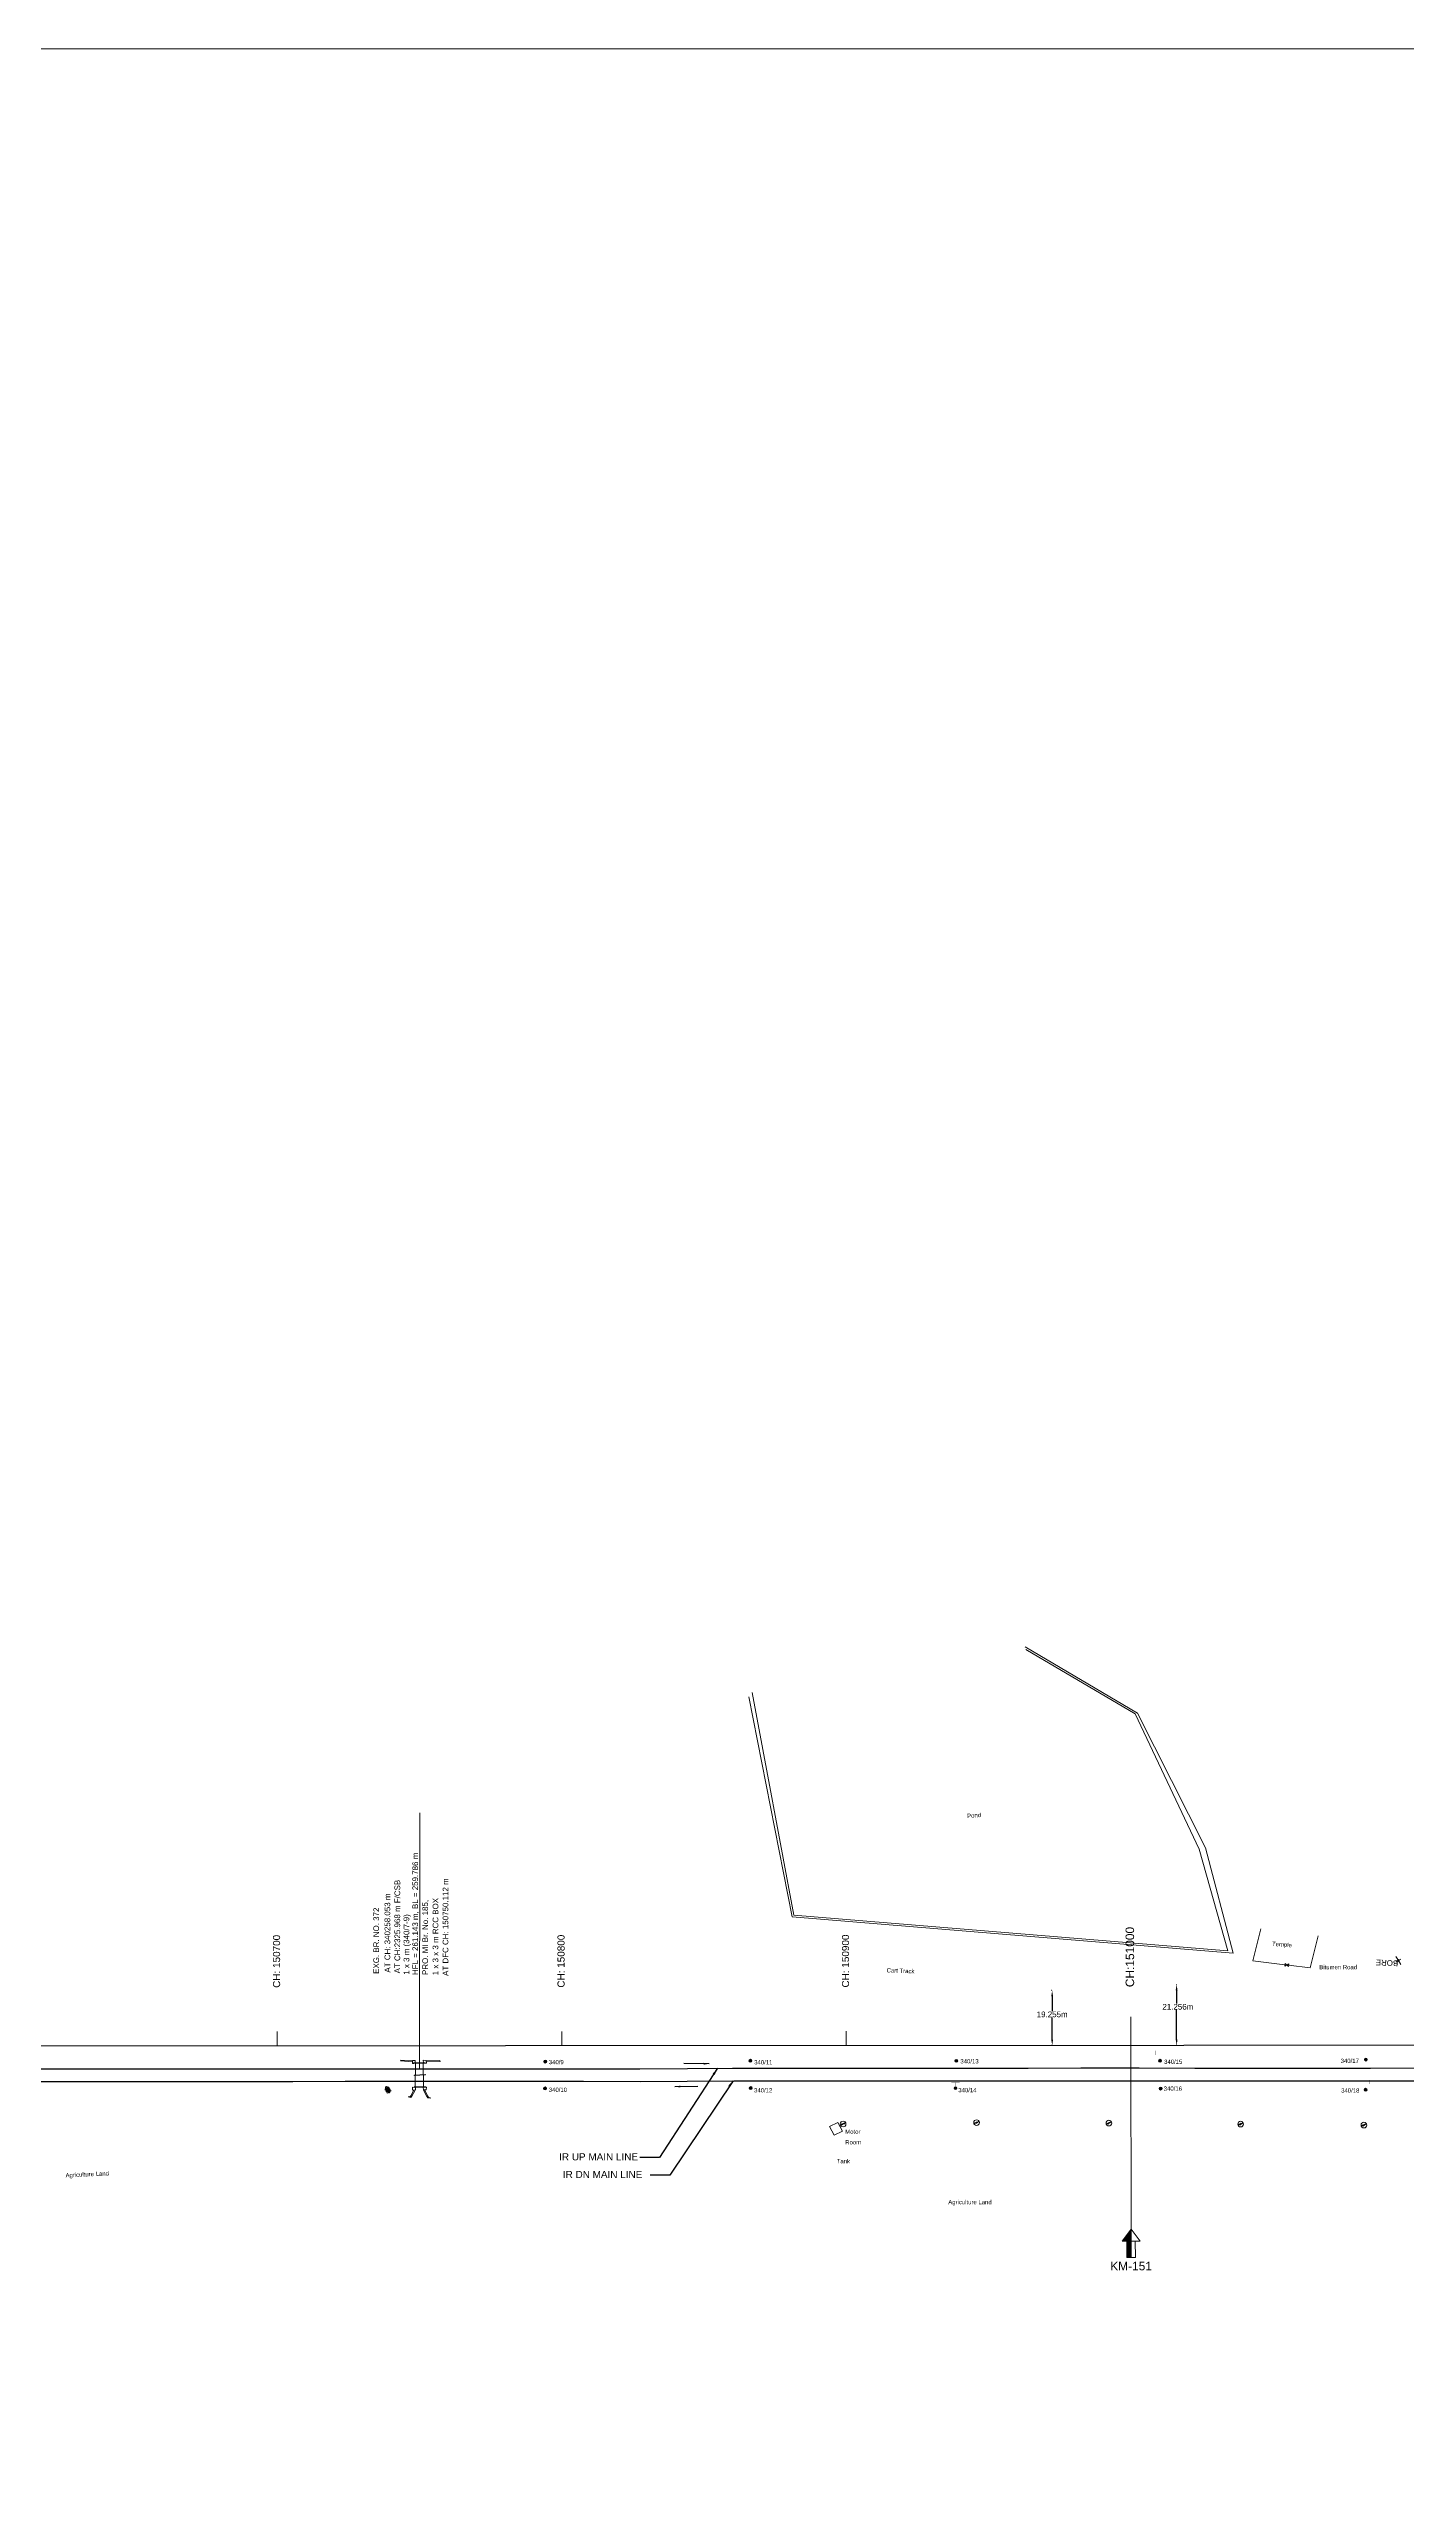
# Model space of a CAD drawing. Header units: metres. Extents: x 592467 to 614288, y 3398001 to 3402649.
# Drawn here: x 596671 to 597149, y 3398556 to 3399415 of the extents above; entities that cross this region are included whole.
import ezdxf
from ezdxf.enums import TextEntityAlignment as Align

# ---------------------------------------------------------------- set-up
doc = ezdxf.new("R2010")
doc.units = ezdxf.units.M
doc.header["$MEASUREMENT"] = 0
doc.layers.get('0').update_dxf_attribs({"lineweight": 0})
doc.layers.get('Defpoints').update_dxf_attribs({"lineweight": 0})
for name, color, linetype, lineweight in [('Bore', 7, 'Continuous', 0), ('Bounary Dim', 10, 'Continuous', 13), ('Commercial Building Pucca', 7, 'Continuous', 13), ('Compound Wall', 7, 'Continuous', 13), ('Culvert Parapet', 7, 'Continuous', 0), ('Electric Pole', 7, 'Continuous', 13), ('EXISTING BRIDGE DETAILS', 7, 'Continuous', 0), ('Existing IR Track', 143, 'Continuous', 0), ('flow direction', 7, 'Continuous', 0), ('Gate', 7, 'Continuous', 13), ('OHE MAST', 7, 'Continuous', 0), ('OHE MAST TEXT', 7, 'Continuous', 0), ('Pond Bottom', 5, 'Continuous', 0), ('Pond Top', 5, 'Continuous', 0), ('Proposed Chainage', 10, 'Continuous', 0), ('SFL', 7, 'Continuous', 13), ('Side Details', 7, 'Continuous', 13), ('Sign Board', 7, 'Continuous', 13), ('Subroad Edge', 34, 'Continuous', 0), ('Text', 7, 'Continuous', 13), ('Wing Wall', 7, 'Continuous', 0)]:
    doc.layers.add(name, color=color, linetype=linetype, lineweight=lineweight)
doc.styles.add('ARIAL', font='arial.ttf')
doc.styles.get("Standard").update_dxf_attribs({"font": 'arial.ttf'})
doc.styles.add('Style-Arial', font='arial.ttf')
doc.styles.add('Text', font='arial.ttf', dxfattribs={"height": 2})
doc.dimstyles.new('ISO-25', dxfattribs={"dimtxt": 2.5, "dimasz": 2.5, "dimexe": 1.25, "dimexo": 0.625, "dimtad": 1, "dimtxsty": 'Standard', "dimcen": 2.5, "dimadec": 0, "dimazin": 0, "dimtfac": 1, "dimtmove": 0, "dimatfit": 3, "dimfxl": 1, "dimarcsym": 0})
doc.dimstyles.get("Standard").update_dxf_attribs({"dimtxt": 8, "dimasz": 0.18, "dimexe": 0.18, "dimexo": 0.0625, "dimgap": 0.09, "dimtad": 0, "dimtih": 1, "dimtoh": 1, "dimdec": 3, "dimzin": 0, "dimdsep": 46, "dimtxsty": 'Standard', "dimcen": 0.09, "dimadec": 0, "dimazin": 0, "dimtfac": 1, "dimtdec": 3, "dimtofl": 0, "dimtmove": 0, "dimatfit": 3, "dimfxl": 1, "dimtolj": 1, "dimtzin": 0, "dimarcsym": 0})

# ---------------------------------------------------------------- blocks, each defined once
blk = doc.blocks.new('GT')
at = {"layer": 'Gate'}
for p, q in [((-0.5, -0.5), (-0.5, 0.5)), ((-0.5, 0.5), (0.5, -0.5)), ((0.5, 0.5), (0.5, -0.5))]:
    blk.add_line(p, q, dxfattribs=at)
at = {"layer": 'Gate', "flags": 128}
blk.add_lwpolyline([(0.5, 0.5), (-0.5, -0.5)], dxfattribs=at)
blk = doc.blocks.new('BORE')
at = {"ltscale": 0.5}
for q in [(-0.99, 0), (0, 1.64), (0.99, 0), (0, -1.64)]:
    blk.add_line((0, 0), q, dxfattribs=at)
blk.add_circle((0, 0), 0.328, dxfattribs=at)
blk = doc.blocks.new('EP')
at = {"extrusion": (0, 0, -1)}
blk.add_hatch(color=8, dxfattribs=at).paths.add_polyline_path([(-0.31, -0.24), (-0.94, -0.01), (-0.41, -0.1), (-0.43, 0.15), (0.21, -0.05), (0.21, 0.16), (0.93, -0.01), (0.31, 0.07), (0.31, -0.19), (-0.31, 0)])
at = {"color": 8}
for p, q in [((-0.93, -0.01), (-0.21, 0.16)), ((-0.31, 0.07), (-0.93, -0.01)), ((-0.31, -0.19), (-0.31, 0.07)), ((0.31, 0), (-0.31, -0.19)), ((-0.21, 0.16), (-0.21, -0.05)), ((-0.21, -0.05), (0.43, 0.15)), ((0.31, -0.24), (0.31, 0)), ((0.43, 0.15), (0.41, -0.1)), ((0.94, -0.01), (0.31, -0.24)), ((0.41, -0.1), (0.94, -0.01))]:
    blk.add_line(p, q, dxfattribs=at)
blk.add_circle((0, 0), 1, dxfattribs=at)
blk = doc.blocks.new('SIG')
for color, points in [(1, [(-0.22, 0.42, 0.180295), (-0.01, 0.33, -0.00255), (0.01, 0.33, -0.00255), (0.02, 0.33, 0.180295), (0.23, 0.42, -0.002654), (0.25, 0.44, 0.184495), (0.33, 0.65, 1.000001), (-0.32, 0.65, 0.184495), (-0.24, 0.44, -0.002654)]), (2, [(0.23, -0.23, -0.002654), (0.25, -0.21, 0.184495), (0.33, 0.01, 1.000001), (-0.32, 0.01, 0.184495), (-0.24, -0.21, -0.002654), (-0.22, -0.23, 0.180295), (-0.01, -0.32, -0.00255), (0.01, -0.32, -0.00255), (0.02, -0.32, 0.180295)]), (3, [(0.23, -0.88, -0.002654), (0.25, -0.86, 0.184495), (0.33, -0.64, 1.000001), (-0.32, -0.64, 0.184495), (-0.24, -0.86, -0.002654), (-0.22, -0.88, 0.395599)])]:
    blk.add_hatch(color=color).paths.add_polyline_path(points)
for p, q in [((-0.31, 0.98), (-0.32, -0.9)), ((0.33, -0.9), (0.32, 0.98))]:
    blk.add_line(p, q)
at = {"flags": 128}
for points in [[(-0.31, 0.98), (-0.81, 0.98, 0.198758), (-0.42, 0.41, 0.003814), (-0.31, 0.39)], [(-0.31, 0.33), (-0.81, 0.33, 0.198758), (-0.42, -0.23, 0.003727), (-0.32, -0.26)], [(0.32, 0.98), (0.82, 0.98, -0.198758), (0.44, 0.41, -0.003814), (0.32, 0.39)], [(0.32, 0.33), (0.82, 0.33, -0.198758), (0.44, -0.23, -0.003727), (0.33, -0.26)], [(-0.32, -0.32), (-0.81, -0.32, 0.198758), (-0.42, -0.88, 0.003639), (-0.32, -0.9)], [(0.33, -0.32), (0.82, -0.32, -0.198758), (0.44, -0.88, -0.003639), (0.33, -0.9)]]:
    blk.add_lwpolyline(points, format="xyb", dxfattribs=at)
for centre, radius, start, end in [((0.01, 0.91), 0.324, 12.40488, 167.59512), ((0.01, 0.81), 0.357, 27.75781, 152.24219), ((0.01, -0.9), 0.324, 181.45715, 358.54285)]:
    blk.add_arc(centre, radius, start, end)
blk = doc.blocks.new('OHE MAST')
at = {"layer": 'OHE MAST'}
h = blk.add_hatch(color=256, dxfattribs=at)
edge = h.paths.add_edge_path()
edge.add_arc((0, 0), 0.514, 0, 360)
at = {"layer": 'OHE MAST', "lineweight": 13, "const_width": 0.01, "flags": 128}
for points in [[(1.5, 3.5), (1.5, 2), (-1.5, 2), (-1.5, 3.5)], [(0, 2), (0, 0)]]:
    blk.add_lwpolyline(points, dxfattribs=at)
at = {"layer": 'OHE MAST'}
blk.add_circle((0, 0), 0.514, dxfattribs=at)
blk = doc.blocks.new('*D225')
at = {"layer": 'Bounary Dim', "color": 0, "lineweight": -2, "transparency": 16777216}
for p, q in [((597024.04, 3398732.36), (597023.93, 3398732.36)), ((597024.11, 3398730.36), (597024.11, 3398725.08)), ((597024.12, 3398715.11), (597024.11, 3398722.85)), ((597024.06, 3398713.11), (597023.94, 3398713.11))]:
    blk.add_line(p, q, dxfattribs=at)
at = {"layer": 'Bounary Dim', "color": 0, "lineweight": 13, "transparency": 16777216}
for points in [[(597024.44, 3398730.36), (597023.78, 3398730.36), (597024.11, 3398732.36)], [(597024.45, 3398715.11), (597023.78, 3398715.11), (597024.12, 3398713.11)]]:
    blk.add_solid(points, dxfattribs=at)
at = {"layer": 'Defpoints', "color": 0, "lineweight": 13, "transparency": 16777216}
for p in [(597024.11, 3398732.36), (597024.12, 3398713.11), (597024.12, 3398713.11)]:
    blk.add_point(p, dxfattribs=at)
at = {"layer": 'Bounary Dim', "color": 0, "transparency": 16777216, "insert": (597024.11, 3398723.97), "char_height": 2, "attachment_point": 5}
blk.add_mtext('\\A1;19.255m', dxfattribs=at)
blk = doc.blocks.new('*D226')
at = {"layer": 'Bounary Dim', "color": 0, "lineweight": -2, "transparency": 16777216}
for p, q in [((597067.79, 3398734.39), (597067.67, 3398734.39)), ((597067.85, 3398732.39), (597067.85, 3398727.76)), ((597067.86, 3398715.13), (597067.86, 3398725.53)), ((597067.8, 3398713.13), (597067.68, 3398713.13))]:
    blk.add_line(p, q, dxfattribs=at)
at = {"layer": 'Bounary Dim', "color": 0, "lineweight": 13, "transparency": 16777216}
for points in [[(597068.19, 3398732.39), (597067.52, 3398732.39), (597067.85, 3398734.39)], [(597068.19, 3398715.13), (597067.53, 3398715.13), (597067.86, 3398713.13)]]:
    blk.add_solid(points, dxfattribs=at)
at = {"layer": 'Defpoints', "color": 0, "lineweight": 13, "transparency": 16777216}
for p in [(597067.85, 3398734.39), (597067.86, 3398713.13), (597067.86, 3398713.13)]:
    blk.add_point(p, dxfattribs=at)
at = {"layer": 'Bounary Dim', "color": 0, "transparency": 16777216, "insert": (597068.29, 3398726.65), "char_height": 2, "attachment_point": 5}
blk.add_mtext('\\A1;21.256m', dxfattribs=at)
blk = doc.blocks.new('KM POST PLAN')
at = {"extrusion": (0, 0, -1)}
h = blk.add_hatch(color=256, dxfattribs=at)
h.paths.add_polyline_path([(0, -20), (0, -8.5), (3, -8.5), (3, -20)])
h.paths.add_polyline_path([(0, -8.5), (0, 0), (6.3, -8.5), (3, -8.5)], flags=16)
at = {"flags": 128}
for points in [[(0, 0), (-6.3, -8.5), (6.3, -8.5)], [(0, 0), (0, -20)], [(0, 0), (6.3, -8.5)], [(3, -8.5), (3, -20), (-3, -20), (-3, -8.5)]]:
    blk.add_lwpolyline(points, dxfattribs=at)
at = {"style": 'Style-Arial'}
blk.add_attdef('KM-POST', text='', height=6, dxfattribs=at).set_placement((0, -26, -263.9), align=Align.MIDDLE_CENTER)

msp = doc.modelspace()

# ---------------------------------------------------------------- linework, layer by layer
at = {"color": 5, "lineweight": 13}
msp.add_lwpolyline([(592466.8927, 3399415.1692), (599436.682, 3399415.1692), (599436.682, 3398000.6475), (592466.8927, 3398000.6475)], close=True, dxfattribs=at)
at = {"layer": 'Bounary Dim', "lineweight": 30, "flags": 128}
msp.add_lwpolyline([(596593.3051, 3398712.8805), (598740.0687, 3398714.0135)], dxfattribs=at)
at = {"layer": 'Commercial Building Pucca'}
msp.add_3dface([(596950.382, 3398682.9307), (596947.4496, 3398681.463), (596945.821, 3398684.5043), (596948.7535, 3398685.972)], dxfattribs=at)
msp.add_3dface([(596950.382, 3398682.9307), (596947.4496, 3398681.463), (596945.821, 3398684.5043), (596948.7535, 3398685.972)], dxfattribs=at)
at = {"layer": 'Compound Wall', "lineweight": 13, "flags": 128}
for points in [[(597105.9453, 3398741.432), (597094.6102, 3398742.7946), (597097.4051, 3398754.0265)], [(597105.9453, 3398741.432), (597094.6102, 3398742.7946), (597097.4051, 3398754.0265)], [(597117.6324, 3398751.5965), (597114.8375, 3398740.3647), (597107.2009, 3398741.2773)], [(597117.6324, 3398751.5965), (597114.8375, 3398740.3647), (597107.2009, 3398741.2773)]]:
    msp.add_lwpolyline(points, dxfattribs=at)
at = {"layer": 'Culvert Parapet'}
for points in [[(596799.6376, 3398706.8967), (596799.6635, 3398706.7474), (596803.5811, 3398706.7932), (596803.5547, 3398706.9459)], [(596799.6376, 3398706.8967), (596799.6635, 3398706.7474), (596803.5811, 3398706.7932), (596803.5547, 3398706.9459)], [(596803.7642, 3398702.6718), (596799.8405, 3398702.5011), (596799.806, 3398702.6149), (596803.7304, 3398702.7856)], [(596803.7642, 3398702.6718), (596799.8405, 3398702.5011), (596799.806, 3398702.6149), (596803.7304, 3398702.7856)], [(596803.722, 3398698.381), (596803.72, 3398698.6093), (596799.8396, 3398698.5067), (596799.8416, 3398698.2784)], [(596803.722, 3398698.381), (596803.72, 3398698.6093), (596799.8396, 3398698.5067), (596799.8416, 3398698.2784)]]:
    msp.add_3dface(points, dxfattribs=at)
at = {"layer": 'EXISTING BRIDGE DETAILS', "linetype": 'Continuous', "lineweight": 0, "flags": 128}
msp.add_lwpolyline([(596801.6905, 3398704.8674), (596801.7829, 3398794.8673)], dxfattribs=at)
at = {"layer": 'Existing IR Track', "color": 0, "lineweight": 30, "flags": 128}
for points in [[(596665.4165, 3398704.834), (596683.7536, 3398704.8409), (596702.3275, 3398704.8356), (596720.6012, 3398704.8304), (596739.0396, 3398704.8404), (596756.9442, 3398704.8501), (596775.5987, 3398704.863), (596793.7495, 3398704.8755), (596816.7075, 3398704.8519), (596839.3226, 3398704.8286), (596859.4112, 3398704.8328), (596879.1937, 3398704.8368), (596895.8659, 3398704.9691), (596911.7444, 3398705.0951), (596932.7439, 3398705.0893), (596949.7479, 3398705.0841), (596975.1232, 3398705.0901), (596996.8639, 3398705.0953), (597015.7036, 3398705.1145), (597034.2153, 3398705.1335), (597054.6571, 3398705.1294), (597074.3109, 3398705.1253), (597095.3136, 3398705.1207), (597115.2603, 3398705.1163), (597136.0246, 3398705.1226), (597156.1763, 3398705.1287)], [(596665.3595, 3398700.4174), (596683.7524, 3398700.4043), (596702.2715, 3398700.4176), (596738.9824, 3398700.4316), (596757.1337, 3398700.4324), (596775.5419, 3398700.4503), (596793.9324, 3398700.4682), (596816.6511, 3398700.4588), (596839.4282, 3398700.4494), (596859.3546, 3398700.4441), (596879.2273, 3398700.4388), (596895.8078, 3398700.5472), (596912.1935, 3398700.6546), (596932.6872, 3398700.6374), (596949.9838, 3398700.6227), (596975.0654, 3398700.629), (596996.9999, 3398700.6369), (597015.6465, 3398700.6419), (597034.1636, 3398700.647), (597054.5989, 3398700.6407), (597074.7338, 3398700.6345), (597095.2555, 3398700.623), (597115.4306, 3398700.6116), (597135.9674, 3398700.6222), (597156.201, 3398700.6328)]]:
    msp.add_lwpolyline(points, dxfattribs=at)
at = {"layer": 'Pond Bottom', "flags": 128}
msp.add_lwpolyline([(597014.8525, 3398852.2702), (597053.342, 3398829.7187), (597075.7877, 3398782.054), (597085.8827, 3398746.2972), (596933.3174, 3398758.8682), (596918.6348, 3398837.1627)], dxfattribs=at)
msp.add_lwpolyline([(597014.8525, 3398852.2702), (597053.342, 3398829.7187), (597075.7877, 3398782.054), (597085.8827, 3398746.2972), (596933.3174, 3398758.8682), (596918.6348, 3398837.1627)], dxfattribs=at)
at = {"layer": 'Pond Top', "flags": 128}
msp.add_lwpolyline([(597014.6464, 3398853.245), (597054.1427, 3398829.9252), (597078.0552, 3398782.5809), (597087.7151, 3398745.527), (596932.7035, 3398758.3224), (596917.5034, 3398835.7051)], dxfattribs=at)
msp.add_lwpolyline([(597014.6464, 3398853.245), (597054.1427, 3398829.9252), (597078.0552, 3398782.5809), (597087.7151, 3398745.527), (596932.7035, 3398758.3224), (596917.5034, 3398835.7051)], dxfattribs=at)
at = {"layer": 'Proposed Chainage', "linetype": 'Continuous', "lineweight": 0, "flags": 128}
for points in [[(597051.7028, 3398723.1224), (597051.7081, 3398713.1224)], [(596751.7055, 3398717.9641), (596751.7081, 3398712.9641)], [(596851.7055, 3398718.0169), (596851.7081, 3398713.0169)], [(596951.7055, 3398718.0696), (596951.7081, 3398713.0696)]]:
    msp.add_lwpolyline(points, dxfattribs=at)
at = {"layer": 'Proposed Chainage', "lineweight": 0}
msp.add_lwpolyline([(597051.8273, 3398648.4798), (597051.7081, 3398713.1224)], dxfattribs=at)
at = {"layer": 'SFL', "flags": 128}
for points in [[(596800.2279, 3398698.3398), (596800.3012, 3398706.9587)], [(596800.2279, 3398698.3398), (596800.3012, 3398706.9587)], [(596803.0405, 3398707.0175), (596803.0848, 3398698.2857)], [(596803.0405, 3398707.0175), (596803.0848, 3398698.2857)]]:
    msp.add_lwpolyline(points, dxfattribs=at)
at = {"layer": 'Wing Wall', "flags": 128}
for points in [[(596799.1732, 3398707.2895), (596795.0758, 3398707.6867), (596795.1366, 3398707.868), (596799.2088, 3398707.6331)], [(596799.1732, 3398707.2895), (596795.0758, 3398707.6867), (596795.1366, 3398707.868), (596799.2088, 3398707.6331)], [(596804.1306, 3398707.2691), (596808.933, 3398707.3782), (596808.8784, 3398707.8223), (596804.1531, 3398707.6523)], [(596804.1306, 3398707.2691), (596808.933, 3398707.3782), (596808.8784, 3398707.8223), (596804.1531, 3398707.6523)], [(596800.2227, 3398697.3211), (596799.0585, 3398695.2265), (596798.6871, 3398694.727), (596797.7231, 3398694.9307), (596798.4638, 3398695.0561), (596798.703, 3398695.3468), (596799.7447, 3398697.2882)], [(596800.2227, 3398697.3211), (596799.0585, 3398695.2265), (596798.6871, 3398694.727), (596797.7231, 3398694.9307), (596798.4638, 3398695.0561), (596798.703, 3398695.3468), (596799.7447, 3398697.2882)], [(596800.2809, 3398698.2972), (596800.2494, 3398697.4179), (596799.1935, 3398697.3769), (596799.2009, 3398698.3574), (596800.2809, 3398698.2972)], [(596800.2809, 3398698.2972), (596800.2494, 3398697.4179), (596799.1935, 3398697.3769), (596799.2009, 3398698.3574), (596800.2809, 3398698.2972)], [(596803.034, 3398698.3733), (596803.1032, 3398697.4241), (596804.0823, 3398697.4699), (596804.1288, 3398698.4114), (596803.034, 3398698.3733)], [(596803.034, 3398698.3733), (596803.1032, 3398697.4241), (596804.0823, 3398697.4699), (596804.1288, 3398698.4114), (596803.034, 3398698.3733)], [(596803.1443, 3398697.301), (596804.2654, 3398695.151), (596804.5928, 3398694.5927), (596805.6562, 3398694.5413), (596804.8436, 3398694.8748), (596804.5447, 3398695.3377), (596803.5578, 3398697.3671)], [(596803.1443, 3398697.301), (596804.2654, 3398695.151), (596804.5928, 3398694.5927), (596805.6562, 3398694.5413), (596804.8436, 3398694.8748), (596804.5447, 3398695.3377), (596803.5578, 3398697.3671)]]:
    msp.add_lwpolyline(points, dxfattribs=at)
for points in [[(596800.1781, 3398706.9577), (596799.6348, 3398706.9368), (596799.6283, 3398706.7441), (596799.2108, 3398706.7412), (596799.2741, 3398707.8031), (596800.2007, 3398707.8194), (596800.1781, 3398706.9577)], [(596800.1781, 3398706.9577), (596799.6348, 3398706.9368), (596799.6283, 3398706.7441), (596799.2108, 3398706.7412), (596799.2741, 3398707.8031), (596800.2007, 3398707.8194), (596800.1781, 3398706.9577)], [(596803.0786, 3398706.9576), (596803.6366, 3398706.9677), (596803.6578, 3398706.8485), (596804.1636, 3398706.8341), (596804.0492, 3398707.8015), (596802.9642, 3398707.925), (596803.0786, 3398706.9576)], [(596803.0786, 3398706.9576), (596803.6366, 3398706.9677), (596803.6578, 3398706.8485), (596804.1636, 3398706.8341), (596804.0492, 3398707.8015), (596802.9642, 3398707.925), (596803.0786, 3398706.9576)]]:
    msp.add_lwpolyline(points, close=True, dxfattribs=at)

# ---------------------------------------------------------------- block references
at = {"layer": 'Bore', "xscale": 0.9997078270183116, "yscale": 0.9997078270183116, "zscale": 0.9997078270183116, "rotation": 210.979233574599}
msp.add_blockref('BORE', (597145.8083, 3398742.9062), dxfattribs=at)
msp.add_blockref('BORE', (597145.8083, 3398742.9062), dxfattribs=at)
at = {"layer": 'Electric Pole', "xscale": 0.9997078270183116, "yscale": 0.9997078270183116, "zscale": 0.9997078270183116, "rotation": 210.979233574599}
for p in [(596950.5963, 3398685.4385), (596950.5963, 3398685.4385), (596997.5363, 3398685.914), (596997.5363, 3398685.914), (597044.0464, 3398685.7367), (597044.0464, 3398685.7367), (597090.3572, 3398685.3909), (597090.3572, 3398685.3909), (597133.6955, 3398685.0476), (597133.6955, 3398685.0476)]:
    msp.add_blockref('EP', p, dxfattribs=at)
at = {"layer": 'Gate', "xscale": 1.265126206530393, "yscale": 0.9997078268568408, "zscale": 1.124613965158773, "rotation": 173.2326746660474}
msp.add_blockref('GT', (597106.5731, 3398741.3546), dxfattribs=at)
msp.add_blockref('GT', (597106.5731, 3398741.3546), dxfattribs=at)
at = {"layer": 'OHE MAST', "rotation": 6.422904453660895e-05}
for p in [(596918.0255, 3398707.671), (596990.4013, 3398707.6606), (597062.0514, 3398707.6693), (597134.3755, 3398708.1019), (596845.8985, 3398707.3811), (596845.8285, 3398697.9401), (596918.1293, 3398698.0565), (596990.1298, 3398698.0253), (597062.2398, 3398697.8807), (597134.2779, 3398697.4673)]:
    msp.add_blockref('OHE MAST', p, dxfattribs=at)
at = {"layer": 'Proposed Chainage', "lineweight": 0}
ref = msp.add_blockref('KM POST PLAN', (597051.8273, 3398648.4798), dxfattribs=dict(at, xscale=0.4999999999999997, yscale=0.4999999999999997, zscale=0.4999999999999997, rotation=0.1028296127040197))
ref.add_attrib('KM-POST', 'KM-151', dxfattribs={"layer": '0', "color": 10, "height": 3, "rotation": 0.1028297, "style": 'Style-Arial'}).set_placement((597051.8506, 3398635.4798, -131.9737), align=Align.MIDDLE_CENTER)
at = {"layer": 'Sign Board', "xscale": 0.9997078270183116, "yscale": 0.9997078270183116, "zscale": 0.9997078270183116, "rotation": 210.979233574599}
msp.add_blockref('SIG', (596790.5315, 3398697.4923), dxfattribs=at)
msp.add_blockref('SIG', (596790.5315, 3398697.4923), dxfattribs=at)

# ---------------------------------------------------------------- texts
at = {"layer": 'Bore'}
msp.add_text('BORE', height=2, rotation=177.2326747, dxfattribs=at).set_placement((597145.8083, 3398742.9062))
msp.add_text('BORE', height=2, rotation=177.2326747, dxfattribs=at).set_placement((597145.8083, 3398742.9062))
at = {"layer": 'EXISTING BRIDGE DETAILS', "style": 'ARIAL'}
for s, p in [('HFL = 261.143 m, BL = 259.786 m', (596801.1856, 3398737.8151)), ('AT CH:2325.968 m F/CSB', (596794.9038, 3398738.3956)), ('AT CH: 340258.053 m', (596791.4145, 3398738.6814)), ('EXG. BR. NO. 372 ', (596787.4832, 3398738.2398)), ('1 x 3 m (340/7-9)', (596798.1069, 3398737.9293))]:
    msp.add_text(s, height=2, rotation=89.9792336, dxfattribs=at).set_placement(p)
at = {"layer": 'EXISTING BRIDGE DETAILS', "color": 10, "style": 'ARIAL'}
for s, p in [('AT DFC CH: 150750.112 m', (596811.8363, 3398737.5114)), ('PRO. MI Br. No. 185, ', (596804.6856, 3398737.8396)), ('1 x 3 x 3 m RCC BOX', (596808.3116, 3398737.7455))]:
    msp.add_text(s, height=2, rotation=89.9792336, dxfattribs=at).set_placement(p)
at = {"layer": 'Existing IR Track', "color": 7, "lineweight": 0, "style": 'ARIAL'}
for s, p in [('IR UP MAIN LINE', (596878.5363, 3398673.8965)), ('IR DN MAIN LINE', (596880.0375, 3398667.6743))]:
    msp.add_text(s, height=2.5, rotation=359.9792336, dxfattribs=at).set_placement(p, align=Align.MIDDLE_RIGHT)
at = {"layer": 'OHE MAST TEXT', "style": 'ARIAL'}
for s, p in [('340/9', (596847.165, 3398706.4729)), ('340/11', (596919.3683, 3398706.3966)), ('340/13', (596991.8488, 3398706.7427)), ('340/15', (597063.456, 3398706.5764)), ('340/17', (597125.5152, 3398706.9021)), ('340/10', (596847.1602, 3398696.7212)), ('340/12', (596919.3248, 3398696.5511)), ('340/14', (596991.1084, 3398696.6006)), ('340/16', (597063.3289, 3398697.1399)), ('340/18', (597125.7003, 3398696.4658))]:
    msp.add_text(s, height=1.5, rotation=359.9792336, dxfattribs=at).set_placement(p)
at = {"layer": 'Proposed Chainage', "color": 1, "lineweight": 0, "attachment_point": 4, "rotation": 90.0302409, "line_spacing_factor": 0.6, "style": 'Style-Arial'}
for s, insert, char_height in [('CH:151000', (597051.4402, 3398733.5511), 3), ('CH: 150700', (596751.4831, 3398733.3213), 2.5), ('CH: 150800', (596851.4831, 3398733.3741), 2.5), ('CH: 150900', (596951.4831, 3398733.4269), 2.5)]:
    msp.add_mtext(s, dxfattribs=dict(at, insert=insert, char_height=char_height))
at = {"layer": 'Side Details'}
for rotation, p in [(2.7558613, (596677.3128, 3398666.6268)), (359.9104131, (596987.585, 3398657.2379))]:
    msp.add_text('Agriculture Land', height=1.5, rotation=rotation, dxfattribs=at).set_placement(p)
at = {"layer": 'Subroad Edge', "style": 'Text'}
for s, rotation, p in [('Cart Track', 357.9119392, (596965.8959, 3398738.7576)), ('Bitumen Road', 359.9943841, (597118.0104, 3398739.8504))]:
    msp.add_text(s, height=1.5, rotation=rotation, dxfattribs=at).set_placement(p)
at = {"layer": 'Text', "color": 0, "style": 'ARIAL'}
for s, rotation, p in [('Pond', 4.6948707, (596994.2851, 3398793.0008)), ('Temple', 355.6517797, (597101.362, 3398748.0905)), ('Motor', 0.0227959, (596951.3614, 3398681.9828)), ('Room', 0.0227959, (596951.3648, 3398678.2688)), ('Tank', 359.2486952, (596948.3694, 3398671.6474))]:
    msp.add_text(s, height=1.5, rotation=rotation, dxfattribs=at).set_placement(p)

# ---------------------------------------------------------------- dimensions: what is measured, and where the dimension line sits
at = {"layer": 'Bounary Dim'}
for base, p1, p2, picture, middle in [((597024.1176, 3398713.1079), (597024.1074, 3398732.3632), (597024.1176, 3398713.1079), '*D225', (597024.1119, 3398723.9658)), ((597067.8624, 3398713.1309), (597067.8512, 3398734.3867), (597067.8624, 3398713.1309), '*D226', (597068.2894, 3398726.6451))]:
    dim = msp.add_linear_dim(base=base, p1=p1, p2=p2, angle=270.0302409, dimstyle='Standard', override={"dimtxt": 2, "dimasz": 2, "dimdsep": 0, "dimpost": 'm', "dimtmove": 2}, dxfattribs=at)
    dim.commit()
    dim.dimension.update_dxf_attribs({"geometry": picture, "text_midpoint": middle, "dimtype": 161, "text_rotation": 180})

# ---------------------------------------------------------------- leaders
at = {"layer": 'Existing IR Track', "color": 7, "lineweight": 0}
for points in [[(596906.515, 3398705.0536), (596886.0384, 3398673.6945), (596879.1294, 3398673.7048)], [(596911.9124, 3398700.6528), (596889.7122, 3398667.4436), (596882.8031, 3398667.4539)]]:
    msp.add_leader(points, dimstyle='ISO-25', override={"dimtxt": 0.5, "dimtad": 0}, dxfattribs=at)
at = {"layer": 'flow direction', "lineweight": 0}
for points in [[(596903.5833, 3398706.6264), (596894.6721, 3398706.675)], [(596891.4392, 3398698.572), (596899.5245, 3398698.7092)]]:
    msp.add_leader(points, dimstyle='ISO-25', override={"dimtxt": 0.5, "dimasz": 2, "dimtad": 0}, dxfattribs=at)

doc.saveas('drawing.dxf')
